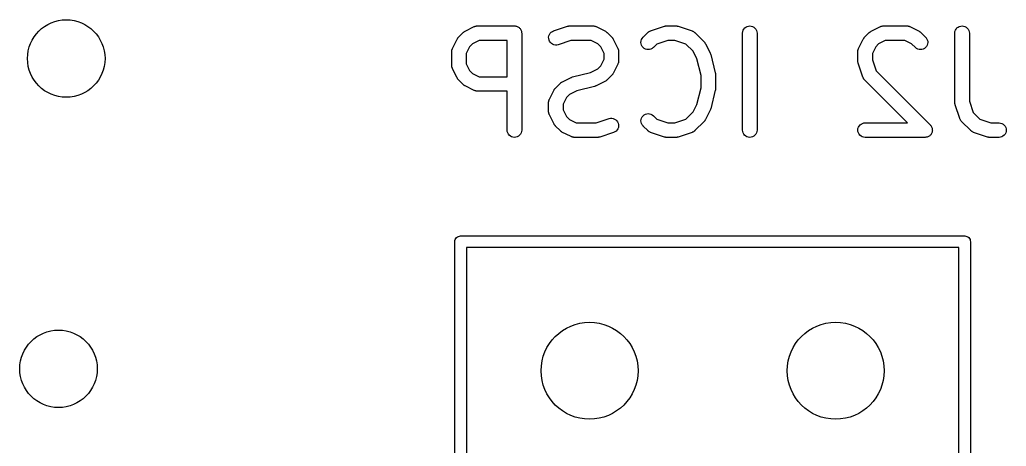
# Model space of a CAD drawing. Extents: x 140.2 to 175.1, y -102.6 to -62.2.
# Drawn here: x 163.52 to 173.7, y -75.85 to -71.45 of the extents above; entities that cross this region are included whole.
import ezdxf

# ---------------------------------------------------------------- set-up
doc = ezdxf.new("R2010")
doc.units = 0
doc.layers.add('BLACK', color=7, linetype='CONTINUOUS')

msp = doc.modelspace()

# ---------------------------------------------------------------- linework, layer by layer
at = {"layer": 'BLACK', "linetype": 'CONTINUOUS'}
for p, q in [((168.115, -71.5689), (168.21, -71.5213)), ((168.21, -71.5213), (168.211, -71.5208)), ((168.211, -71.5208), (168.213, -71.5201)), ((168.213, -71.5201), (168.215, -71.519)), ((168.215, -71.519), (168.22, -71.5176)), ((168.22, -71.5176), (168.225, -71.5158)), ((168.225, -71.5158), (168.227, -71.5154)), ((168.227, -71.5154), (168.229, -71.5148)), ((168.229, -71.5148), (168.234, -71.5143)), ((168.234, -71.5143), (168.239, -71.5135)), ((168.239, -71.5135), (168.241, -71.5136)), ((168.241, -71.5136), (168.244, -71.5134)), ((168.244, -71.5134), (168.625, -71.5134)), ((168.625, -71.5134), (168.625, -71.5134)), ((168.625, -71.5134), (168.625, -71.5134)), ((168.625, -71.5134), (168.626, -71.5134)), ((168.625, -71.5134), (168.625, -71.5134)), ((168.626, -71.5134), (168.633, -71.5142)), ((168.633, -71.5142), (168.64, -71.5149)), ((168.64, -71.5149), (168.64, -71.515)), ((168.64, -71.515), (168.64, -71.515)), ((168.64, -71.515), (168.647, -71.5171)), ((168.647, -71.5171), (168.654, -71.5192)), ((168.654, -71.5192), (168.654, -71.5194)), ((168.654, -71.5194), (168.654, -71.5194)), ((168.654, -71.5194), (168.66, -71.5229)), ((168.66, -71.5229), (168.666, -71.5262)), ((168.666, -71.5262), (168.667, -71.5264)), ((168.667, -71.5264), (168.667, -71.5265)), ((168.667, -71.5265), (168.672, -71.531)), ((168.672, -71.531), (168.678, -71.5355)), ((168.678, -71.5355), (168.678, -71.5357)), ((168.678, -71.5357), (168.678, -71.5359)), ((168.678, -71.5359), (168.683, -71.5414)), ((168.683, -71.5414), (168.687, -71.5469)), ((168.687, -71.5469), (168.687, -71.5471)), ((168.687, -71.5471), (168.687, -71.5473)), ((168.687, -71.5473), (168.691, -71.5536)), ((168.691, -71.5536), (168.694, -71.5598)), ((168.694, -71.5598), (168.694, -71.5601)), ((168.694, -71.5601), (168.694, -71.5603)), ((168.694, -71.5603), (168.696, -71.5671)), ((169.016, -71.5708), (169.029, -71.5648)), ((169.029, -71.5648), (169.172, -71.5172)), ((169.172, -71.5172), (169.173, -71.5169)), ((169.173, -71.5169), (169.177, -71.516)), ((169.177, -71.516), (169.181, -71.5148)), ((169.181, -71.5148), (169.184, -71.5145)), ((169.184, -71.5145), (169.188, -71.5139)), ((169.188, -71.5139), (169.192, -71.5138)), ((169.192, -71.5138), (169.196, -71.5134)), ((169.196, -71.5134), (169.434, -71.5134)), ((169.434, -71.5134), (169.435, -71.5134)), ((169.435, -71.5134), (169.437, -71.5136)), ((169.437, -71.5136), (169.439, -71.5136)), ((169.439, -71.5136), (169.445, -71.5144)), ((169.445, -71.5144), (169.45, -71.515)), ((169.45, -71.515), (169.452, -71.5157)), ((169.452, -71.5157), (169.454, -71.5161)), ((169.454, -71.5161), (169.459, -71.5179)), ((169.459, -71.5179), (169.464, -71.5194)), ((169.464, -71.5194), (169.466, -71.5205)), ((169.466, -71.5205), (169.468, -71.5213)), ((169.468, -71.5213), (169.563, -71.5689)), ((170.027, -71.5657), (170.029, -71.5648)), ((170.029, -71.5648), (170.172, -71.5172)), ((170.172, -71.5172), (170.173, -71.5169)), ((170.173, -71.5169), (170.177, -71.516)), ((170.177, -71.516), (170.181, -71.5148)), ((170.181, -71.5148), (170.184, -71.5145)), ((170.184, -71.5145), (170.188, -71.5139)), ((170.188, -71.5139), (170.192, -71.5138)), ((170.192, -71.5138), (170.196, -71.5134)), ((170.196, -71.5134), (170.291, -71.5134)), ((170.291, -71.5134), (170.292, -71.5134)), ((170.292, -71.5134), (170.296, -71.5139)), ((170.296, -71.5139), (170.301, -71.514)), ((170.301, -71.514), (170.304, -71.5147)), ((170.304, -71.5147), (170.307, -71.515)), ((170.307, -71.515), (170.311, -71.5163)), ((170.311, -71.5163), (170.315, -71.5172)), ((170.315, -71.5172), (170.458, -71.5648)), ((170.458, -71.5648), (170.459, -71.5652)), ((170.459, -71.5652), (170.461, -71.5661)), ((170.98, -71.5728), (170.984, -71.5588)), ((170.984, -71.5588), (170.991, -71.546)), ((170.991, -71.546), (171.001, -71.5348)), ((171.001, -71.5348), (171.012, -71.5256)), ((171.012, -71.5256), (171.025, -71.5188)), ((171.025, -71.5188), (171.039, -71.5147)), ((171.039, -71.5147), (171.054, -71.5134)), ((171.054, -71.5134), (171.068, -71.5149)), ((171.068, -71.5149), (171.082, -71.5192)), ((171.082, -71.5192), (171.095, -71.5262)), ((171.095, -71.5262), (171.106, -71.5355)), ((171.106, -71.5355), (171.116, -71.5469)), ((171.116, -71.5469), (171.122, -71.5598)), ((171.122, -71.5598), (171.127, -71.5738)), ((172.305, -71.5689), (172.401, -71.5213)), ((172.401, -71.5208), (172.404, -71.5201)), ((172.401, -71.5213), (172.401, -71.5208)), ((172.404, -71.5201), (172.405, -71.519)), ((172.405, -71.519), (172.41, -71.5176)), ((172.41, -71.5176), (172.415, -71.5158)), ((172.415, -71.5158), (172.417, -71.5154)), ((172.417, -71.5154), (172.419, -71.5148)), ((172.419, -71.5148), (172.425, -71.5143)), ((172.425, -71.5143), (172.43, -71.5135)), ((172.43, -71.5135), (172.432, -71.5136)), ((172.432, -71.5136), (172.434, -71.5134)), ((172.434, -71.5134), (172.672, -71.5134)), ((172.672, -71.5134), (172.673, -71.5134)), ((172.673, -71.5134), (172.675, -71.5136)), ((172.675, -71.5136), (172.678, -71.5136)), ((172.678, -71.5136), (172.683, -71.5144)), ((172.683, -71.5144), (172.688, -71.515)), ((172.688, -71.515), (172.69, -71.5157)), ((172.69, -71.5157), (172.692, -71.5161)), ((172.692, -71.5161), (172.697, -71.5179)), ((172.697, -71.5179), (172.702, -71.5194)), ((172.702, -71.5194), (172.704, -71.5205)), ((172.704, -71.5205), (172.706, -71.5213)), ((172.706, -71.5213), (172.801, -71.5689)), ((173.17, -71.5728), (173.175, -71.5588)), ((173.175, -71.5588), (173.182, -71.546)), ((173.182, -71.546), (173.191, -71.5348)), ((173.191, -71.5348), (173.203, -71.5256)), ((173.203, -71.5256), (173.215, -71.5188)), ((173.215, -71.5188), (173.23, -71.5147)), ((173.23, -71.5147), (173.244, -71.5134)), ((173.244, -71.5134), (173.259, -71.5149)), ((173.259, -71.5149), (173.273, -71.5192)), ((173.273, -71.5192), (173.286, -71.5262)), ((173.286, -71.5262), (173.297, -71.5355)), ((173.297, -71.5355), (173.306, -71.5469)), ((173.306, -71.5469), (173.313, -71.5598)), ((173.313, -71.5598), (173.317, -71.5738)), ((167.986, -71.7453), (168.034, -71.6501)), ((168.034, -71.6491), (168.036, -71.6456)), ((168.034, -71.6501), (168.034, -71.6491)), ((168.036, -71.6456), (168.038, -71.6419)), ((168.038, -71.6419), (168.04, -71.6395)), ((168.04, -71.6395), (168.042, -71.6369)), ((168.042, -71.6369), (168.045, -71.6338)), ((168.045, -71.6338), (168.048, -71.6306)), ((168.048, -71.6306), (168.095, -71.583)), ((168.095, -71.583), (168.096, -71.5822)), ((168.096, -71.5822), (168.099, -71.5796)), ((168.099, -71.5796), (168.102, -71.5767)), ((168.102, -71.5767), (168.105, -71.575)), ((168.105, -71.575), (168.107, -71.5731)), ((168.107, -71.5731), (168.111, -71.5712)), ((168.111, -71.5712), (168.115, -71.5689)), ((168.261, -71.6634), (168.193, -71.6976)), ((168.55, -71.6634), (168.261, -71.6634)), ((168.55, -72.0372), (168.55, -71.6634)), ((168.696, -71.5671), (168.698, -71.5738)), ((168.698, -71.5738), (168.698, -71.5741)), ((168.698, -71.5741), (168.698, -71.5743)), ((168.698, -71.5743), (168.699, -71.5814)), ((168.699, -71.5814), (168.7, -71.5884)), ((168.7, -71.5884), (168.7, -72.5884)), ((168.978, -71.6303), (168.981, -71.6159)), ((168.979, -71.6449), (168.978, -71.6303)), ((168.982, -71.6592), (168.979, -71.6449)), ((168.981, -71.6159), (168.986, -71.6022)), ((168.988, -71.6726), (168.982, -71.6592)), ((168.986, -71.6022), (168.994, -71.5899)), ((168.994, -71.5899), (169.004, -71.5793)), ((169.004, -71.5793), (169.016, -71.5708)), ((169.208, -71.6634), (169.077, -71.7072)), ((169.416, -71.6634), (169.208, -71.6634)), ((169.485, -71.6976), (169.416, -71.6634)), ((169.563, -71.5689), (169.564, -71.5694)), ((169.564, -71.5694), (169.567, -71.5717)), ((169.567, -71.5717), (169.571, -71.5737)), ((169.571, -71.5737), (169.573, -71.5757)), ((169.573, -71.5757), (169.576, -71.5774)), ((169.576, -71.5774), (169.579, -71.5803)), ((169.579, -71.5803), (169.582, -71.583)), ((169.582, -71.583), (169.63, -71.6306)), ((169.63, -71.6306), (169.631, -71.6313)), ((169.631, -71.6313), (169.633, -71.6346)), ((169.633, -71.6346), (169.636, -71.6377)), ((169.636, -71.6377), (169.638, -71.6403)), ((169.638, -71.6403), (169.64, -71.6428)), ((169.64, -71.6428), (169.642, -71.6465)), ((169.642, -71.6465), (169.644, -71.6501)), ((169.644, -71.6501), (169.692, -71.7453)), ((169.932, -71.6688), (169.936, -71.6548)), ((169.936, -71.6548), (169.943, -71.6419)), ((169.943, -71.6419), (169.952, -71.6306)), ((169.952, -71.6306), (170, -71.583)), ((170, -71.583), (170.001, -71.5822)), ((170.001, -71.5822), (170.003, -71.5809)), ((170.003, -71.5809), (170.004, -71.5793)), ((170.004, -71.5793), (170.008, -71.5763)), ((170.008, -71.5763), (170.012, -71.5731)), ((170.012, -71.5731), (170.014, -71.5721)), ((170.014, -71.5721), (170.016, -71.5708)), ((170.016, -71.5708), (170.021, -71.5687)), ((170.021, -71.5687), (170.025, -71.5664)), ((170.025, -71.5664), (170.027, -71.5657)), ((170.208, -71.6634), (170.094, -71.7016)), ((170.279, -71.6634), (170.208, -71.6634)), ((170.394, -71.7016), (170.279, -71.6634)), ((170.461, -71.5661), (170.463, -71.5668)), ((170.463, -71.5668), (170.467, -71.5692)), ((170.467, -71.5692), (170.472, -71.5713)), ((170.472, -71.5713), (170.474, -71.5726)), ((170.474, -71.5726), (170.476, -71.5737)), ((170.476, -71.5737), (170.48, -71.5769)), ((170.48, -71.5769), (170.484, -71.5799)), ((170.484, -71.5799), (170.485, -71.5816)), ((170.485, -71.5816), (170.487, -71.583)), ((170.487, -71.583), (170.582, -71.6782)), ((170.978, -71.5873), (170.98, -71.5728)), ((170.978, -71.5884), (170.978, -71.5873)), ((170.978, -72.5884), (170.978, -71.5884)), ((171.127, -71.5738), (171.128, -71.5884)), ((171.128, -71.5884), (171.128, -72.5884)), ((172.176, -71.7453), (172.224, -71.6501)), ((172.224, -71.6501), (172.225, -71.6491)), ((172.225, -71.6491), (172.227, -71.6456)), ((172.227, -71.6456), (172.229, -71.6419)), ((172.229, -71.6419), (172.231, -71.6395)), ((172.231, -71.6395), (172.233, -71.6369)), ((172.233, -71.6369), (172.235, -71.6338)), ((172.235, -71.6338), (172.238, -71.6306)), ((172.238, -71.6306), (172.286, -71.583)), ((172.286, -71.583), (172.287, -71.5822)), ((172.287, -71.5822), (172.29, -71.5796)), ((172.29, -71.5796), (172.293, -71.5767)), ((172.293, -71.5767), (172.296, -71.575)), ((172.296, -71.575), (172.298, -71.5731)), ((172.298, -71.5731), (172.302, -71.5712)), ((172.302, -71.5712), (172.305, -71.5689)), ((172.452, -71.6634), (172.383, -71.6976)), ((172.654, -71.6634), (172.452, -71.6634)), ((172.723, -71.6976), (172.654, -71.6634)), ((172.801, -71.5689), (172.802, -71.5694)), ((172.802, -71.5694), (172.805, -71.5717)), ((172.805, -71.5717), (172.809, -71.5737)), ((172.809, -71.5737), (172.812, -71.5757)), ((172.812, -71.5757), (172.814, -71.5774)), ((172.814, -71.5774), (172.817, -71.5803)), ((172.817, -71.5803), (172.82, -71.583)), ((172.82, -71.583), (172.868, -71.6306)), ((172.868, -71.6306), (172.869, -71.6313)), ((172.869, -71.6313), (172.878, -71.6428)), ((172.878, -71.6428), (172.885, -71.6558)), ((172.885, -71.6558), (172.889, -71.6698)), ((173.169, -71.5873), (173.17, -71.5728)), ((173.169, -71.5884), (173.169, -71.5873)), ((173.169, -72.3027), (173.169, -71.5884)), ((173.317, -71.5738), (173.319, -71.5884)), ((173.319, -71.5884), (173.319, -72.2905)), ((167.978, -71.7734), (167.979, -71.7684)), ((167.979, -71.7684), (167.98, -71.7633)), ((167.98, -71.7612), (167.981, -71.759)), ((167.98, -71.7633), (167.98, -71.7612)), ((167.981, -71.759), (167.983, -71.7542)), ((167.983, -71.7542), (167.984, -71.7493)), ((167.984, -71.7493), (167.985, -71.7474)), ((167.985, -71.7474), (167.986, -71.7453)), ((168.162, -71.728), (168.128, -71.7966)), ((168.193, -71.6976), (168.162, -71.728)), ((168.996, -71.6846), (168.988, -71.6726)), ((169.007, -71.6948), (168.996, -71.6846)), ((169.019, -71.7027), (169.007, -71.6948)), ((169.032, -71.7081), (169.019, -71.7027)), ((169.047, -71.7107), (169.032, -71.7081)), ((169.062, -71.7105), (169.047, -71.7107)), ((169.076, -71.7075), (169.062, -71.7105)), ((169.077, -71.7072), (169.076, -71.7075)), ((169.515, -71.728), (169.485, -71.6976)), ((169.55, -71.7966), (169.515, -71.728)), ((169.692, -71.7453), (169.692, -71.7463)), ((169.692, -71.7463), (169.693, -71.7483)), ((169.693, -71.7483), (169.694, -71.7503)), ((169.694, -71.7503), (169.695, -71.7552)), ((169.695, -71.7552), (169.697, -71.76)), ((169.697, -71.76), (169.697, -71.7622)), ((169.697, -71.7622), (169.698, -71.7643)), ((169.698, -71.7643), (169.699, -71.7694)), ((169.93, -71.6834), (169.932, -71.6688)), ((169.932, -71.6979), (169.93, -71.6834)), ((169.936, -71.712), (169.932, -71.6979)), ((169.943, -71.7249), (169.936, -71.712)), ((169.952, -71.7363), (169.943, -71.7249)), ((169.963, -71.7457), (169.952, -71.7363)), ((169.976, -71.7527), (169.963, -71.7457)), ((169.99, -71.757), (169.976, -71.7527)), ((170.005, -71.7586), (169.99, -71.757)), ((170.019, -71.7573), (170.005, -71.7586)), ((170.033, -71.7533), (170.019, -71.7573)), ((170.046, -71.7465), (170.033, -71.7533)), ((170.058, -71.7374), (170.046, -71.7465)), ((170.059, -71.7367), (170.058, -71.7374)), ((170.094, -71.7016), (170.059, -71.7367)), ((170.468, -71.7757), (170.394, -71.7016)), ((170.582, -71.6782), (170.583, -71.679)), ((170.583, -71.679), (170.586, -71.6822)), ((170.586, -71.6822), (170.589, -71.6853)), ((170.589, -71.6853), (170.59, -71.688)), ((170.59, -71.688), (170.592, -71.6904)), ((170.592, -71.6904), (170.594, -71.6941)), ((170.594, -71.6941), (170.596, -71.6977)), ((170.596, -71.6977), (170.644, -71.7929)), ((172.169, -71.7734), (172.17, -71.7684)), ((172.17, -71.7633), (172.171, -71.7612)), ((172.17, -71.7684), (172.17, -71.7633)), ((172.171, -71.759), (172.173, -71.7542)), ((172.171, -71.7612), (172.171, -71.759)), ((172.173, -71.7542), (172.175, -71.7493)), ((172.175, -71.7493), (172.176, -71.7474)), ((172.176, -71.7474), (172.176, -71.7453)), ((172.353, -71.728), (172.319, -71.7966)), ((172.383, -71.6976), (172.353, -71.728)), ((172.762, -71.7367), (172.723, -71.6976)), ((172.773, -71.7459), (172.762, -71.7367)), ((172.786, -71.7529), (172.773, -71.7459)), ((172.8, -71.7571), (172.786, -71.7529)), ((172.815, -71.7586), (172.8, -71.7571)), ((172.829, -71.7572), (172.815, -71.7586)), ((172.843, -71.7531), (172.829, -71.7572)), ((172.856, -71.7462), (172.843, -71.7531)), ((172.868, -71.737), (172.856, -71.7462)), ((172.877, -71.7258), (172.868, -71.737)), ((172.884, -71.7129), (172.877, -71.7258)), ((172.888, -71.699), (172.884, -71.7129)), ((172.89, -71.6844), (172.888, -71.699)), ((172.889, -71.6698), (172.89, -71.6844)), ((167.978, -71.7756), (167.978, -71.7734)), ((167.978, -71.7778), (167.978, -71.7756)), ((167.978, -71.7789), (167.978, -71.7778)), ((167.978, -71.9217), (167.978, -71.7789)), ((168.128, -71.7966), (168.128, -71.904)), ((169.515, -71.9249), (169.55, -71.8564)), ((169.55, -71.8564), (169.55, -71.7966)), ((169.699, -71.7694), (169.699, -71.7745)), ((169.699, -71.7745), (169.699, -71.7767)), ((169.699, -71.7767), (169.7, -71.7789)), ((169.7, -71.7789), (169.7, -71.8741)), ((170.506, -71.8527), (170.468, -71.7757)), ((170.55, -72.0262), (170.506, -71.8527)), ((170.644, -71.7929), (170.644, -71.7939)), ((170.644, -71.7939), (170.645, -71.7942)), ((170.645, -71.7942), (170.645, -71.7945)), ((170.645, -71.7945), (170.647, -71.8011)), ((170.647, -71.8011), (170.649, -71.8076)), ((170.649, -71.8076), (170.65, -71.808)), ((170.65, -71.808), (170.65, -71.8083)), ((170.65, -71.8083), (170.697, -71.9988)), ((172.169, -71.7756), (172.169, -71.7734)), ((172.169, -71.7778), (172.169, -71.7756)), ((172.169, -71.7789), (172.169, -71.7778)), ((172.169, -71.8741), (172.169, -71.7789)), ((172.319, -71.7966), (172.319, -71.8619)), ((172.319, -71.8619), (172.357, -71.9764)), ((167.978, -71.9239), (167.978, -71.9217)), ((167.978, -71.9261), (167.978, -71.9239)), ((167.979, -71.9312), (167.978, -71.9261)), ((167.98, -71.9363), (167.979, -71.9312)), ((167.98, -71.9384), (167.98, -71.9363)), ((167.981, -71.9406), (167.98, -71.9384)), ((167.982, -71.9454), (167.981, -71.9406)), ((167.984, -71.9503), (167.982, -71.9454)), ((167.985, -71.9522), (167.984, -71.9503)), ((167.986, -71.9543), (167.985, -71.9522)), ((167.986, -71.9553), (167.986, -71.9543)), ((168.034, -72.0505), (167.986, -71.9553)), ((168.128, -71.904), (168.162, -71.9725)), ((168.162, -71.9725), (168.193, -72.0029)), ((169.408, -71.9938), (169.485, -71.9553)), ((169.485, -71.9553), (169.515, -71.9249)), ((169.692, -71.9076), (169.644, -72.0029)), ((169.693, -71.9036), (169.692, -71.9056)), ((169.692, -71.9056), (169.692, -71.9076)), ((169.695, -71.8988), (169.693, -71.9036)), ((169.697, -71.894), (169.695, -71.8988)), ((169.698, -71.8897), (169.697, -71.8918)), ((169.697, -71.8918), (169.697, -71.894)), ((169.699, -71.8795), (169.698, -71.8846)), ((169.698, -71.8846), (169.698, -71.8897)), ((169.7, -71.8751), (169.699, -71.8773)), ((169.699, -71.8773), (169.699, -71.8795)), ((169.7, -71.8741), (169.7, -71.8751)), ((172.169, -71.8783), (172.169, -71.8741)), ((172.169, -71.8825), (172.169, -71.8783)), ((172.17, -71.8855), (172.169, -71.8825)), ((172.17, -71.8887), (172.17, -71.8855)), ((172.171, -71.8927), (172.17, -71.8887)), ((172.172, -71.8968), (172.171, -71.8927)), ((172.172, -71.8978), (172.172, -71.8968)), ((172.22, -72.0407), (172.172, -71.8978)), ((168.036, -72.0541), (168.034, -72.0505)), ((168.038, -72.0578), (168.036, -72.0541)), ((168.04, -72.0602), (168.038, -72.0578)), ((168.041, -72.0629), (168.04, -72.0602)), ((168.044, -72.0659), (168.041, -72.0629)), ((168.047, -72.0692), (168.044, -72.0659)), ((168.048, -72.07), (168.047, -72.0692)), ((168.095, -72.1176), (168.048, -72.07)), ((168.193, -72.0029), (168.261, -72.0372)), ((168.261, -72.0372), (168.55, -72.0372)), ((169.115, -72.0927), (169.21, -72.0451)), ((169.21, -72.0451), (169.211, -72.0446)), ((169.211, -72.0445), (169.212, -72.0443)), ((169.211, -72.0446), (169.211, -72.0445)), ((169.212, -72.0443), (169.218, -72.042)), ((169.218, -72.042), (169.225, -72.0396)), ((169.225, -72.0394), (169.408, -71.9938)), ((169.225, -72.0395), (169.225, -72.0394)), ((169.225, -72.0396), (169.225, -72.0395)), ((169.578, -72.0733), (169.575, -72.0762)), ((169.582, -72.0707), (169.578, -72.0733)), ((169.63, -72.0224), (169.582, -72.07)), ((169.582, -72.07), (169.582, -72.0707)), ((169.633, -72.0191), (169.63, -72.0224)), ((169.636, -72.0161), (169.633, -72.0191)), ((169.637, -72.0135), (169.636, -72.0161)), ((169.639, -72.0111), (169.637, -72.0135)), ((169.641, -72.0073), (169.639, -72.0111)), ((169.644, -72.0038), (169.641, -72.0073)), ((169.644, -72.0029), (169.644, -72.0038)), ((170.55, -72.1506), (170.55, -72.0262)), ((170.697, -71.9988), (170.698, -71.9998)), ((170.698, -71.9998), (170.698, -72.0011)), ((170.698, -72.0011), (170.698, -72.0024)), ((170.698, -72.0024), (170.699, -72.0084)), ((170.699, -72.0084), (170.699, -72.0143)), ((170.699, -72.0143), (170.699, -72.0156)), ((170.699, -72.0156), (170.7, -72.017)), ((170.7, -72.017), (170.7, -72.1598)), ((172.221, -72.0427), (172.22, -72.0407)), ((172.222, -72.0448), (172.221, -72.0427)), ((172.224, -72.0494), (172.222, -72.0448)), ((172.226, -72.054), (172.224, -72.0494)), ((172.227, -72.0558), (172.226, -72.054)), ((172.228, -72.0578), (172.227, -72.0558)), ((172.231, -72.0618), (172.228, -72.0578)), ((172.234, -72.066), (172.231, -72.0618)), ((172.236, -72.0675), (172.234, -72.066)), ((172.237, -72.0692), (172.236, -72.0675)), ((172.238, -72.07), (172.237, -72.0692)), ((172.682, -72.5134), (172.238, -72.07)), ((172.357, -71.9764), (172.916, -72.5353)), ((168.099, -72.1203), (168.095, -72.1176)), ((168.102, -72.1232), (168.099, -72.1203)), ((168.104, -72.1249), (168.102, -72.1232)), ((168.107, -72.1269), (168.104, -72.1249)), ((168.11, -72.1289), (168.107, -72.1269)), ((168.114, -72.1312), (168.11, -72.1289)), ((168.115, -72.1317), (168.114, -72.1312)), ((168.21, -72.1793), (168.115, -72.1317)), ((168.986, -72.2691), (169.034, -72.1739)), ((169.034, -72.173), (169.036, -72.1694)), ((169.034, -72.1739), (169.034, -72.173)), ((169.036, -72.1694), (169.038, -72.1657)), ((169.038, -72.1657), (169.04, -72.1633)), ((169.04, -72.1633), (169.042, -72.1607)), ((169.042, -72.1607), (169.045, -72.1576)), ((169.045, -72.1576), (169.048, -72.1544)), ((169.048, -72.1544), (169.095, -72.1068)), ((169.095, -72.1068), (169.096, -72.106)), ((169.096, -72.106), (169.099, -72.1034)), ((169.099, -72.1034), (169.102, -72.1005)), ((169.102, -72.1005), (169.105, -72.0989)), ((169.105, -72.0989), (169.107, -72.0969)), ((169.107, -72.0969), (169.111, -72.095)), ((169.111, -72.095), (169.115, -72.0927)), ((169.452, -72.1373), (169.27, -72.183)), ((169.453, -72.1372), (169.452, -72.1373)), ((169.459, -72.1348), (169.453, -72.1372)), ((169.453, -72.1372), (169.453, -72.1372)), ((169.466, -72.1324), (169.459, -72.1348)), ((169.467, -72.1321), (169.466, -72.1322)), ((169.466, -72.1322), (169.466, -72.1324)), ((169.468, -72.1317), (169.467, -72.1321)), ((169.563, -72.084), (169.468, -72.1317)), ((169.566, -72.0818), (169.563, -72.084)), ((169.57, -72.0799), (169.566, -72.0818)), ((169.573, -72.0779), (169.57, -72.0799)), ((169.575, -72.0762), (169.573, -72.0779)), ((170.506, -72.3241), (170.55, -72.1506)), ((170.698, -72.1754), (170.697, -72.1767)), ((170.699, -72.1695), (170.698, -72.1754)), ((170.7, -72.1609), (170.699, -72.1622)), ((170.699, -72.1622), (170.699, -72.1635)), ((170.699, -72.1635), (170.699, -72.1695)), ((170.7, -72.1598), (170.7, -72.1609)), ((168.212, -72.1801), (168.21, -72.1793)), ((168.214, -72.1811), (168.212, -72.1801)), ((168.219, -72.1827), (168.214, -72.1811)), ((168.224, -72.1845), (168.219, -72.1827)), ((168.226, -72.1849), (168.224, -72.1845)), ((168.228, -72.1856), (168.226, -72.1849)), ((168.233, -72.1861), (168.228, -72.1856)), ((168.238, -72.187), (168.233, -72.1861)), ((168.24, -72.1869), (168.238, -72.187)), ((168.243, -72.1872), (168.24, -72.1869)), ((168.244, -72.1872), (168.243, -72.1872)), ((168.55, -72.1872), (168.244, -72.1872)), ((168.55, -72.5884), (168.55, -72.1872)), ((168.981, -72.2828), (168.983, -72.278)), ((168.983, -72.278), (168.984, -72.2731)), ((168.984, -72.2731), (168.985, -72.2712)), ((168.985, -72.2712), (168.986, -72.2691)), ((169.162, -72.2519), (169.128, -72.3204)), ((169.193, -72.2214), (169.162, -72.2519)), ((169.27, -72.183), (169.193, -72.2214)), ((170.697, -72.178), (170.65, -72.3685)), ((170.697, -72.1767), (170.697, -72.178)), ((168.978, -72.2972), (168.979, -72.2922)), ((168.978, -72.2994), (168.978, -72.2972)), ((168.978, -72.3016), (168.978, -72.2994)), ((168.978, -72.3027), (168.978, -72.3016)), ((168.978, -72.3979), (168.978, -72.3027)), ((168.979, -72.2922), (168.98, -72.2871)), ((168.98, -72.285), (168.981, -72.2828)), ((168.98, -72.2871), (168.98, -72.285)), ((169.128, -72.3204), (169.128, -72.3802)), ((170.468, -72.4011), (170.506, -72.3241)), ((170.647, -72.3767), (170.644, -72.3832)), ((170.649, -72.3702), (170.647, -72.3767)), ((170.65, -72.3685), (170.649, -72.3695)), ((170.649, -72.3695), (170.649, -72.3698)), ((170.649, -72.3698), (170.649, -72.3702)), ((173.169, -72.3069), (173.169, -72.3027)), ((173.169, -72.3111), (173.169, -72.3069)), ((173.17, -72.3141), (173.169, -72.3111)), ((173.17, -72.3172), (173.17, -72.3141)), ((173.171, -72.3213), (173.17, -72.3172)), ((173.172, -72.3254), (173.171, -72.3213)), ((173.172, -72.3264), (173.172, -72.3254)), ((173.22, -72.4692), (173.172, -72.3264)), ((173.319, -72.2905), (173.357, -72.405)), ((168.978, -72.4001), (168.978, -72.3979)), ((168.978, -72.4023), (168.978, -72.4001)), ((168.979, -72.4074), (168.978, -72.4023)), ((168.98, -72.4125), (168.979, -72.4074)), ((168.98, -72.4146), (168.98, -72.4125)), ((168.981, -72.4168), (168.98, -72.4146)), ((168.982, -72.4216), (168.981, -72.4168)), ((168.984, -72.4265), (168.982, -72.4216)), ((168.985, -72.4284), (168.984, -72.4265)), ((168.986, -72.4305), (168.985, -72.4284)), ((168.986, -72.4314), (168.986, -72.4305)), ((169.034, -72.5267), (168.986, -72.4314)), ((169.128, -72.3802), (169.162, -72.4487)), ((169.162, -72.4487), (169.193, -72.4791)), ((169.193, -72.4791), (169.261, -72.5134)), ((169.469, -72.5134), (169.601, -72.4696)), ((169.601, -72.4696), (169.602, -72.4693)), ((169.602, -72.4693), (169.616, -72.4662)), ((169.616, -72.4662), (169.631, -72.466)), ((169.631, -72.466), (169.645, -72.4687)), ((169.645, -72.4687), (169.659, -72.474)), ((169.659, -72.474), (169.671, -72.482)), ((169.93, -72.4924), (169.932, -72.4778)), ((169.932, -72.4778), (169.936, -72.4638)), ((169.936, -72.4638), (169.943, -72.451)), ((169.943, -72.451), (169.953, -72.4397)), ((169.953, -72.4397), (169.964, -72.4305)), ((169.964, -72.4305), (169.977, -72.4237)), ((169.977, -72.4237), (169.991, -72.4195)), ((169.991, -72.4195), (170.006, -72.4181)), ((170.006, -72.4181), (170.02, -72.4196)), ((170.02, -72.4196), (170.034, -72.4239)), ((170.034, -72.4239), (170.047, -72.4308)), ((170.047, -72.4308), (170.059, -72.4401)), ((170.059, -72.4401), (170.094, -72.4752)), ((170.094, -72.4752), (170.208, -72.5134)), ((170.279, -72.5134), (170.394, -72.4752)), ((170.394, -72.4752), (170.468, -72.4011)), ((170.596, -72.48), (170.594, -72.4835)), ((170.644, -72.3838), (170.596, -72.4791)), ((170.596, -72.4791), (170.596, -72.48)), ((170.644, -72.3832), (170.644, -72.3835)), ((170.644, -72.3835), (170.644, -72.3838)), ((173.221, -72.4713), (173.22, -72.4692)), ((173.222, -72.4734), (173.221, -72.4713)), ((173.224, -72.4779), (173.222, -72.4734)), ((173.226, -72.4826), (173.224, -72.4779)), ((173.357, -72.405), (173.427, -72.4752)), ((173.427, -72.4752), (173.541, -72.5134)), ((169.036, -72.5303), (169.034, -72.5267)), ((169.038, -72.534), (169.036, -72.5303)), ((169.04, -72.5364), (169.038, -72.534)), ((169.041, -72.5391), (169.04, -72.5364)), ((169.044, -72.5421), (169.041, -72.5391)), ((169.047, -72.5454), (169.044, -72.5421)), ((169.048, -72.5462), (169.047, -72.5454)), ((169.095, -72.5938), (169.048, -72.5462)), ((169.261, -72.5134), (169.469, -72.5134)), ((169.671, -72.482), (169.682, -72.4921)), ((169.682, -72.4921), (169.69, -72.5041)), ((169.691, -72.5745), (169.684, -72.5869)), ((169.69, -72.5041), (169.696, -72.5175)), ((169.697, -72.5609), (169.691, -72.5745)), ((169.696, -72.5175), (169.699, -72.5318)), ((169.699, -72.5465), (169.697, -72.5609)), ((169.699, -72.5318), (169.699, -72.5465)), ((169.932, -72.5069), (169.93, -72.4924)), ((169.936, -72.521), (169.932, -72.5069)), ((169.943, -72.534), (169.936, -72.521)), ((169.952, -72.5454), (169.943, -72.534)), ((169.952, -72.5462), (169.952, -72.5454)), ((170, -72.5938), (169.952, -72.5462)), ((170.208, -72.5134), (170.279, -72.5134)), ((170.582, -72.4986), (170.487, -72.5938)), ((170.585, -72.4953), (170.582, -72.4986)), ((170.588, -72.4923), (170.585, -72.4953)), ((170.59, -72.4897), (170.588, -72.4923)), ((170.592, -72.4872), (170.59, -72.4897)), ((170.594, -72.4835), (170.592, -72.4872)), ((172.169, -72.5879), (172.17, -72.5733)), ((172.17, -72.5733), (172.174, -72.5593)), ((172.174, -72.5593), (172.181, -72.5464)), ((172.181, -72.5464), (172.191, -72.5352)), ((172.191, -72.5352), (172.202, -72.5259)), ((172.202, -72.5259), (172.215, -72.519)), ((172.215, -72.519), (172.229, -72.5148)), ((172.229, -72.5148), (172.244, -72.5134)), ((172.244, -72.5134), (172.682, -72.5134)), ((172.916, -72.5353), (172.916, -72.5359)), ((172.916, -72.5359), (172.916, -72.5359)), ((172.916, -72.5359), (172.916, -72.5359)), ((172.916, -72.5359), (172.916, -72.5361)), ((172.916, -72.5361), (172.921, -72.5418)), ((172.921, -72.5418), (172.925, -72.5473)), ((172.925, -72.5473), (172.925, -72.5474)), ((172.925, -72.5474), (172.926, -72.5475)), ((172.926, -72.5475), (172.929, -72.554)), ((172.929, -72.554), (172.932, -72.5603)), ((172.932, -72.5603), (172.932, -72.5604)), ((172.932, -72.5604), (172.932, -72.5605)), ((172.932, -72.5605), (172.934, -72.5675)), ((172.934, -72.5675), (172.936, -72.5743)), ((172.936, -72.5743), (172.936, -72.5745)), ((172.936, -72.5745), (172.936, -72.5746)), ((172.936, -72.5746), (172.937, -72.5818)), ((172.937, -72.5818), (172.938, -72.5889)), ((173.227, -72.4844), (173.226, -72.4826)), ((173.228, -72.4864), (173.227, -72.4844)), ((173.231, -72.4904), (173.228, -72.4864)), ((173.234, -72.4946), (173.231, -72.4904)), ((173.236, -72.4961), (173.234, -72.4946)), ((173.237, -72.4978), (173.236, -72.4961)), ((173.238, -72.4986), (173.237, -72.4978)), ((173.333, -72.5938), (173.238, -72.4986)), ((173.541, -72.5134), (173.625, -72.5134)), ((173.625, -72.5134), (173.626, -72.5134)), ((173.626, -72.5134), (173.64, -72.515)), ((173.64, -72.515), (173.654, -72.5194)), ((173.654, -72.5194), (173.667, -72.5265)), ((173.667, -72.5265), (173.678, -72.5359)), ((173.678, -72.5359), (173.687, -72.5473)), ((173.687, -72.5473), (173.694, -72.5603)), ((173.694, -72.5603), (173.698, -72.5743)), ((173.698, -72.5743), (173.7, -72.5889)), ((168.551, -72.6029), (168.55, -72.5884)), ((168.555, -72.617), (168.551, -72.6029)), ((168.562, -72.6299), (168.555, -72.617)), ((168.571, -72.6412), (168.562, -72.6299)), ((168.583, -72.6506), (168.571, -72.6412)), ((168.595, -72.6575), (168.583, -72.6506)), ((168.609, -72.6618), (168.595, -72.6575)), ((168.624, -72.6634), (168.609, -72.6618)), ((168.639, -72.6621), (168.624, -72.6634)), ((168.653, -72.6579), (168.639, -72.6621)), ((168.666, -72.6511), (168.653, -72.6579)), ((168.677, -72.642), (168.666, -72.6511)), ((168.686, -72.6308), (168.677, -72.642)), ((168.693, -72.6179), (168.686, -72.6308)), ((168.698, -72.604), (168.693, -72.6179)), ((168.7, -72.5894), (168.698, -72.604)), ((168.7, -72.5884), (168.7, -72.5894)), ((169.099, -72.5965), (169.095, -72.5938)), ((169.102, -72.5994), (169.099, -72.5965)), ((169.104, -72.6011), (169.102, -72.5994)), ((169.107, -72.6031), (169.104, -72.6011)), ((169.11, -72.6051), (169.107, -72.6031)), ((169.114, -72.6074), (169.11, -72.6051)), ((169.115, -72.6078), (169.114, -72.6074)), ((169.21, -72.6555), (169.115, -72.6078)), ((169.212, -72.6563), (169.21, -72.6555)), ((169.214, -72.6573), (169.212, -72.6563)), ((169.219, -72.6589), (169.214, -72.6573)), ((169.224, -72.6607), (169.219, -72.6589)), ((169.226, -72.6611), (169.224, -72.6607)), ((169.228, -72.6617), (169.226, -72.6611)), ((169.233, -72.6623), (169.228, -72.6617)), ((169.238, -72.6632), (169.233, -72.6623)), ((169.24, -72.6631), (169.238, -72.6632)), ((169.243, -72.6634), (169.24, -72.6631)), ((169.244, -72.6634), (169.243, -72.6634)), ((169.482, -72.6634), (169.244, -72.6634)), ((169.486, -72.663), (169.482, -72.6634)), ((169.49, -72.6629), (169.486, -72.663)), ((169.493, -72.6623), (169.49, -72.6629)), ((169.496, -72.662), (169.493, -72.6623)), ((169.5, -72.6607), (169.496, -72.662)), ((169.504, -72.6599), (169.5, -72.6607)), ((169.505, -72.6595), (169.504, -72.6599)), ((169.648, -72.6119), (169.505, -72.6595)), ((169.662, -72.606), (169.648, -72.6119)), ((169.674, -72.5975), (169.662, -72.606)), ((169.684, -72.5869), (169.674, -72.5975)), ((170.002, -72.5952), (170, -72.5938)), ((170.003, -72.5968), (170.002, -72.5952)), ((170.007, -72.5998), (170.003, -72.5968)), ((170.011, -72.6031), (170.007, -72.5998)), ((170.013, -72.6041), (170.011, -72.6031)), ((170.015, -72.6054), (170.013, -72.6041)), ((170.02, -72.6076), (170.015, -72.6054)), ((170.024, -72.61), (170.02, -72.6076)), ((170.026, -72.6106), (170.024, -72.61)), ((170.028, -72.6116), (170.026, -72.6106)), ((170.029, -72.6119), (170.028, -72.6116)), ((170.172, -72.6595), (170.029, -72.6119)), ((170.176, -72.6605), (170.172, -72.6595)), ((170.18, -72.6617), (170.176, -72.6605)), ((170.183, -72.6621), (170.18, -72.6617)), ((170.187, -72.6628), (170.183, -72.6621)), ((170.191, -72.6629), (170.187, -72.6628)), ((170.195, -72.6634), (170.191, -72.6629)), ((170.196, -72.6634), (170.195, -72.6634)), ((170.291, -72.6634), (170.196, -72.6634)), ((170.295, -72.663), (170.291, -72.6634)), ((170.3, -72.6629), (170.295, -72.663)), ((170.303, -72.6623), (170.3, -72.6629)), ((170.306, -72.662), (170.303, -72.6623)), ((170.31, -72.6607), (170.306, -72.662)), ((170.314, -72.6599), (170.31, -72.6607)), ((170.315, -72.6595), (170.314, -72.6599)), ((170.458, -72.6119), (170.315, -72.6595)), ((170.46, -72.611), (170.458, -72.6119)), ((170.462, -72.6104), (170.46, -72.611)), ((170.466, -72.608), (170.462, -72.6104)), ((170.471, -72.606), (170.466, -72.608)), ((170.473, -72.6047), (170.471, -72.606)), ((170.475, -72.6037), (170.473, -72.6047)), ((170.479, -72.6005), (170.475, -72.6037)), ((170.483, -72.5975), (170.479, -72.6005)), ((170.485, -72.5959), (170.483, -72.5975)), ((170.486, -72.5945), (170.485, -72.5959)), ((170.487, -72.5938), (170.486, -72.5945)), ((170.98, -72.6029), (170.978, -72.5884)), ((170.984, -72.617), (170.98, -72.6029)), ((170.991, -72.6299), (170.984, -72.617)), ((171, -72.6412), (170.991, -72.6299)), ((171.011, -72.6506), (171, -72.6412)), ((171.024, -72.6575), (171.011, -72.6506)), ((171.038, -72.6618), (171.024, -72.6575)), ((171.053, -72.6634), (171.038, -72.6618)), ((171.067, -72.6621), (171.053, -72.6634)), ((171.081, -72.6579), (171.067, -72.6621)), ((171.094, -72.6511), (171.081, -72.6579)), ((171.106, -72.642), (171.094, -72.6511)), ((171.115, -72.6308), (171.106, -72.642)), ((171.122, -72.6179), (171.115, -72.6308)), ((171.126, -72.604), (171.122, -72.6179)), ((171.128, -72.5894), (171.126, -72.604)), ((171.128, -72.5884), (171.128, -72.5894)), ((172.17, -72.6024), (172.169, -72.5879)), ((172.174, -72.6165), (172.17, -72.6024)), ((172.181, -72.6294), (172.174, -72.6165)), ((172.19, -72.6409), (172.181, -72.6294)), ((172.201, -72.6503), (172.19, -72.6409)), ((172.214, -72.6573), (172.201, -72.6503)), ((172.228, -72.6617), (172.214, -72.6573)), ((172.243, -72.6634), (172.228, -72.6617)), ((172.244, -72.6634), (172.243, -72.6634)), ((172.863, -72.6634), (172.244, -72.6634)), ((172.87, -72.6627), (172.863, -72.6634)), ((172.877, -72.662), (172.87, -72.6627)), ((172.884, -72.6599), (172.877, -72.662)), ((172.877, -72.662), (172.877, -72.662)), ((172.877, -72.662), (172.877, -72.662)), ((172.891, -72.6578), (172.884, -72.6599)), ((172.897, -72.6544), (172.891, -72.6577)), ((172.891, -72.6577), (172.891, -72.6578)), ((172.891, -72.6578), (172.891, -72.6578)), ((172.904, -72.651), (172.897, -72.6544)), ((172.91, -72.6463), (172.904, -72.6508)), ((172.904, -72.6508), (172.904, -72.6509)), ((172.904, -72.6509), (172.904, -72.651)), ((172.915, -72.6418), (172.91, -72.6463)), ((172.92, -72.6361), (172.915, -72.6416)), ((172.915, -72.6416), (172.915, -72.6417)), ((172.915, -72.6417), (172.915, -72.6418)), ((172.925, -72.6305), (172.92, -72.6361)), ((172.928, -72.6241), (172.925, -72.6303)), ((172.925, -72.6303), (172.925, -72.6304)), ((172.925, -72.6304), (172.925, -72.6305)), ((172.932, -72.6177), (172.928, -72.6241)), ((172.934, -72.6104), (172.932, -72.6174)), ((172.932, -72.6174), (172.932, -72.6176)), ((172.932, -72.6176), (172.932, -72.6177)), ((172.936, -72.6037), (172.934, -72.6104)), ((172.937, -72.5963), (172.936, -72.6035)), ((172.936, -72.6035), (172.936, -72.6036)), ((172.936, -72.6036), (172.936, -72.6037)), ((172.938, -72.5892), (172.937, -72.5963)), ((172.938, -72.5889), (172.938, -72.589)), ((172.938, -72.589), (172.938, -72.5892)), ((173.335, -72.5952), (173.333, -72.5938)), ((173.337, -72.5968), (173.335, -72.5952)), ((173.341, -72.5998), (173.337, -72.5968)), ((173.345, -72.6031), (173.341, -72.5998)), ((173.347, -72.6041), (173.345, -72.6031)), ((173.348, -72.6054), (173.347, -72.6041)), ((173.353, -72.6076), (173.348, -72.6054)), ((173.358, -72.61), (173.353, -72.6076)), ((173.36, -72.6106), (173.358, -72.61)), ((173.362, -72.6116), (173.36, -72.6106)), ((173.363, -72.6119), (173.362, -72.6116)), ((173.506, -72.6595), (173.363, -72.6119)), ((173.51, -72.6605), (173.506, -72.6595)), ((173.514, -72.6617), (173.51, -72.6605)), ((173.517, -72.6621), (173.514, -72.6617)), ((173.52, -72.6628), (173.517, -72.6621)), ((173.524, -72.6629), (173.52, -72.6628)), ((173.528, -72.6634), (173.524, -72.6629)), ((173.529, -72.6634), (173.528, -72.6634)), ((173.625, -72.6634), (173.529, -72.6634)), ((173.639, -72.662), (173.625, -72.6634)), ((173.653, -72.6577), (173.639, -72.662)), ((173.666, -72.6508), (173.653, -72.6577)), ((173.677, -72.6416), (173.666, -72.6508)), ((173.687, -72.6303), (173.677, -72.6416)), ((173.694, -72.6174), (173.687, -72.6303)), ((173.698, -72.6035), (173.694, -72.6174)), ((173.7, -72.5889), (173.698, -72.6035)), ((168.02, -73.7065), (168.027, -73.6974)), ((168.027, -73.6974), (168.037, -73.6899)), ((168.037, -73.6899), (168.047, -73.6843)), ((168.047, -73.6843), (168.058, -73.6809)), ((168.058, -73.6809), (168.067, -73.68)), ((168.067, -73.68), (168.07, -73.6797)), ((168.067, -73.68), (168.067, -73.68)), ((168.07, -73.6797), (168.073, -73.68)), ((168.073, -73.68), (173.267, -73.68)), ((173.267, -73.68), (173.27, -73.6797)), ((173.27, -73.6797), (173.273, -73.68)), ((173.273, -73.68), (173.282, -73.6809)), ((173.282, -73.6809), (173.293, -73.6843)), ((173.293, -73.6843), (173.303, -73.6899)), ((173.303, -73.6899), (173.313, -73.6974)), ((173.313, -73.6974), (173.32, -73.7065)), ((168.01, -73.74), (168.011, -73.7282)), ((168.01, -73.743), (168.01, -73.74)), ((168.01, -78.8771), (168.01, -73.743)), ((168.011, -73.7282), (168.014, -73.7169)), ((168.014, -73.7169), (168.02, -73.7065)), ((168.13, -73.8), (168.13, -78.82)), ((173.21, -73.8), (168.13, -73.8)), ((173.21, -81.42), (173.21, -73.8)), ((173.32, -73.7065), (173.326, -73.7169)), ((173.326, -73.7169), (173.329, -73.7282)), ((173.329, -73.7282), (173.33, -73.74)), ((173.33, -73.74), (173.33, -73.7429)), ((173.33, -73.7429), (173.33, -81.4771))]:
    msp.add_line(p, q, dxfattribs=at)
at = {"layer": 'BLACK'}
for centre, radius in [((164, -71.85), 0.4), ((169.4, -75.07), 0.5), ((171.94, -75.07), 0.5), ((163.92, -75.05), 0.4)]:
    msp.add_circle(centre, radius, dxfattribs=at)

doc.saveas('drawing.dxf')
